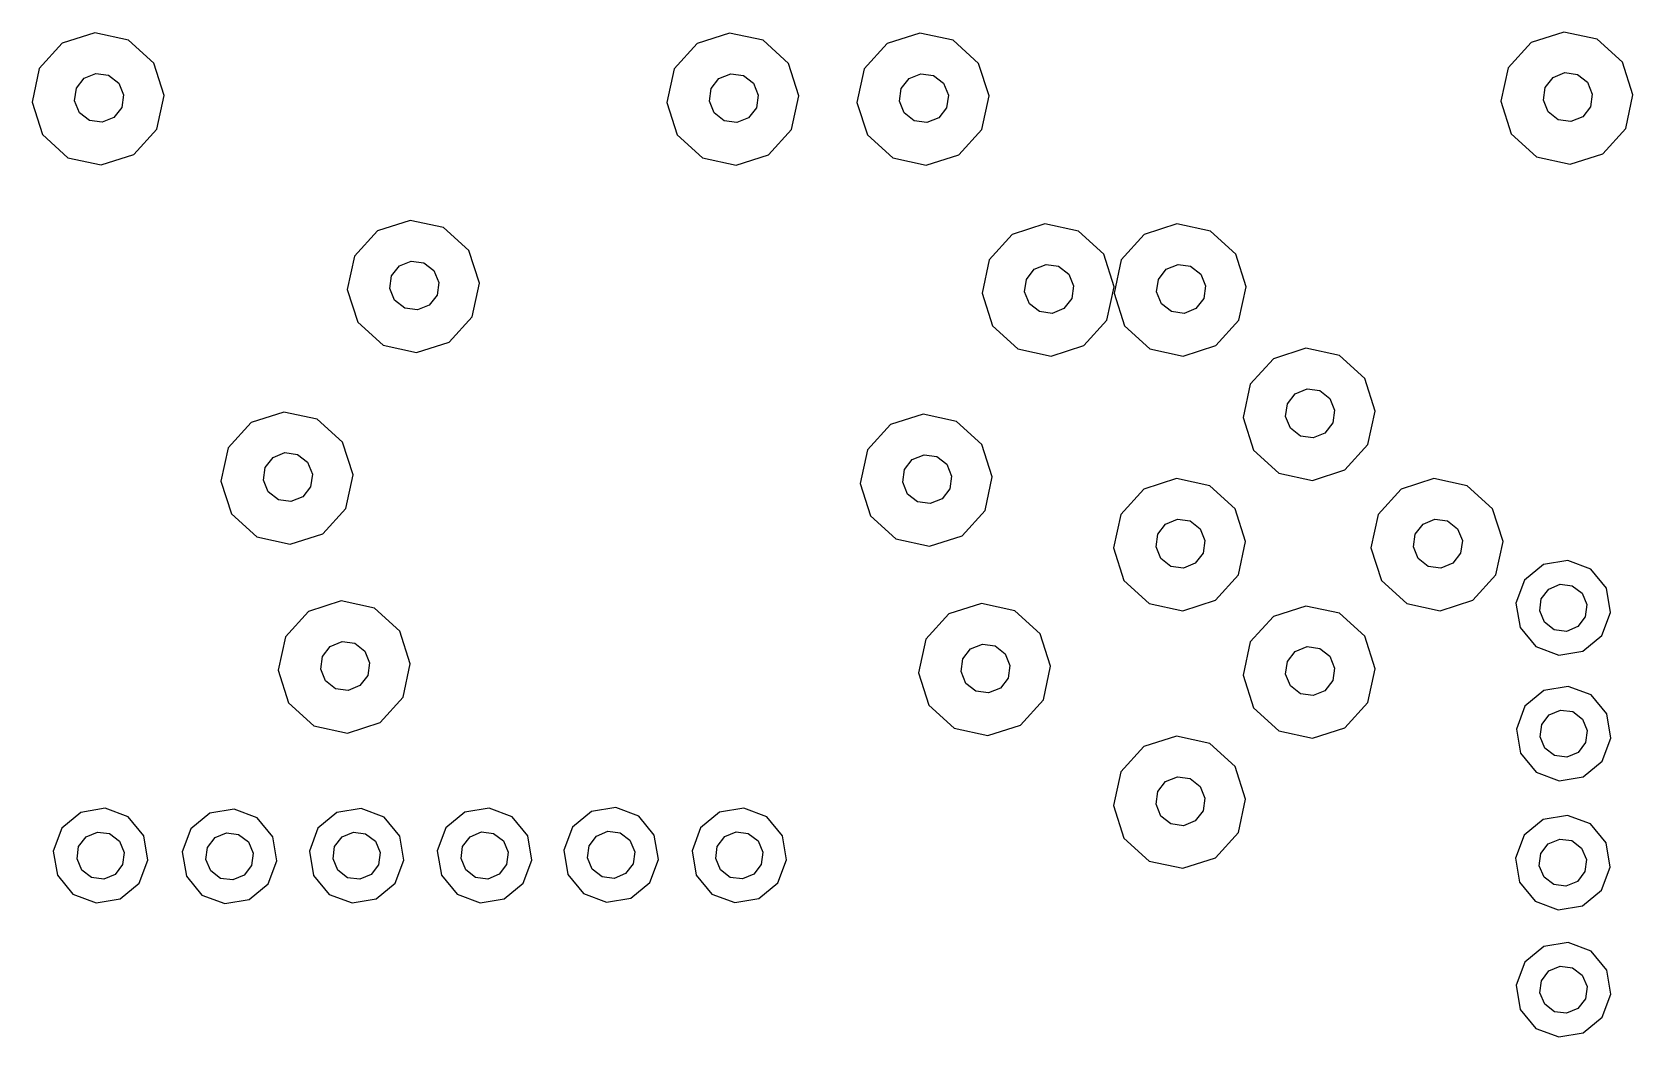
# Model space of a CAD drawing. Extents: x 7 to 220, y 5 to 125.
# Drawn here: x 156.79 to 188.66, y 26.57 to 46.57 of the extents above; entities that cross this region are included whole.
import ezdxf

# ---------------------------------------------------------------- set-up
doc = ezdxf.new("R2010")
doc.units = 0
doc.layers.add('ViasTop', color=7, linetype='CONTINUOUS')

msp = doc.modelspace()

# ---------------------------------------------------------------- linework, layer by layer
at = {"layer": 'ViasTop', "color": 1}
for p, q in [((158.043848, 46.556209), (157.39483, 46.348189)), ((158.709924, 46.411851), (158.043848, 46.556209)), ((170.680848, 46.550509), (170.03183, 46.342489)), ((171.346924, 46.406151), (170.680848, 46.550509)), ((174.465848, 46.550509), (173.81683, 46.342489)), ((175.131924, 46.406151), (174.465848, 46.550509)), ((187.285848, 46.571509), (186.63683, 46.363489)), ((187.951924, 46.427151), (187.285848, 46.571509)), ((157.39483, 46.348189), (156.936774, 45.843529)), ((159.214584, 45.953795), (158.709924, 46.411851)), ((170.03183, 46.342489), (169.573774, 45.837829)), ((171.851584, 45.948095), (171.346924, 46.406151)), ((173.81683, 46.342489), (173.358774, 45.837829)), ((175.636584, 45.948095), (175.131924, 46.406151)), ((186.63683, 46.363489), (186.178774, 45.858829)), ((188.456584, 45.969095), (187.951924, 46.427151)), ((159.422604, 45.304777), (159.214584, 45.953795)), ((172.059604, 45.299077), (171.851584, 45.948095)), ((175.844604, 45.299077), (175.636584, 45.948095)), ((188.664604, 45.320077), (188.456584, 45.969095)), ((156.936774, 45.843529), (156.792416, 45.177453)), ((157.674692, 45.452077), (157.830713, 45.652275)), ((157.830713, 45.652275), (158.06593, 45.747645)), ((158.06593, 45.747645), (158.317317, 45.712625)), ((158.317317, 45.712625), (158.517515, 45.556605)), ((169.573774, 45.837829), (169.429416, 45.171753)), ((170.311692, 45.446377), (170.467713, 45.646575)), ((170.467713, 45.646575), (170.70293, 45.741945)), ((170.70293, 45.741945), (170.954317, 45.706925)), ((170.954317, 45.706925), (171.154515, 45.550905)), ((173.358774, 45.837829), (173.214416, 45.171753)), ((174.096692, 45.446377), (174.252713, 45.646575)), ((174.252713, 45.646575), (174.48793, 45.741945)), ((174.48793, 45.741945), (174.739317, 45.706925)), ((174.739317, 45.706925), (174.939515, 45.550905)), ((186.178774, 45.858829), (186.034416, 45.192753)), ((186.916692, 45.467377), (187.072713, 45.667575)), ((187.072713, 45.667575), (187.30793, 45.762945)), ((187.30793, 45.762945), (187.559317, 45.727925)), ((187.559317, 45.727925), (187.759515, 45.571905)), ((157.639672, 45.20069), (157.674692, 45.452077)), ((158.517515, 45.556605), (158.612885, 45.321388)), ((158.612885, 45.321388), (158.577865, 45.070001)), ((159.278246, 44.638701), (159.422604, 45.304777)), ((170.276672, 45.19499), (170.311692, 45.446377)), ((171.154515, 45.550905), (171.249885, 45.315688)), ((171.249885, 45.315688), (171.214865, 45.064301)), ((171.915246, 44.633001), (172.059604, 45.299077)), ((174.061672, 45.19499), (174.096692, 45.446377)), ((174.939515, 45.550905), (175.034885, 45.315688)), ((175.034885, 45.315688), (174.999865, 45.064301)), ((175.700246, 44.633001), (175.844604, 45.299077)), ((186.881672, 45.21599), (186.916692, 45.467377)), ((187.759515, 45.571905), (187.854885, 45.336688)), ((187.854885, 45.336688), (187.819865, 45.085301)), ((188.520246, 44.654001), (188.664604, 45.320077)), ((156.792416, 45.177453), (157.000436, 44.528435)), ((157.735042, 44.965473), (157.639672, 45.20069)), ((157.935241, 44.809452), (157.735042, 44.965473)), ((158.577865, 45.070001), (158.421845, 44.869802)), ((169.429416, 45.171753), (169.637436, 44.522735)), ((170.372042, 44.959773), (170.276672, 45.19499)), ((170.572241, 44.803752), (170.372042, 44.959773)), ((171.214865, 45.064301), (171.058845, 44.864102)), ((173.214416, 45.171753), (173.422436, 44.522735)), ((174.157042, 44.959773), (174.061672, 45.19499)), ((174.357241, 44.803752), (174.157042, 44.959773)), ((174.999865, 45.064301), (174.843845, 44.864102)), ((186.034416, 45.192753), (186.242436, 44.543735)), ((186.977042, 44.980773), (186.881672, 45.21599)), ((187.177241, 44.824752), (186.977042, 44.980773)), ((187.819865, 45.085301), (187.663845, 44.885102)), ((158.186628, 44.774432), (157.935241, 44.809452)), ((158.421845, 44.869802), (158.186628, 44.774432)), ((158.82019, 44.134041), (159.278246, 44.638701)), ((170.823628, 44.768732), (170.572241, 44.803752)), ((171.058845, 44.864102), (170.823628, 44.768732)), ((171.45719, 44.128341), (171.915246, 44.633001)), ((174.608628, 44.768732), (174.357241, 44.803752)), ((174.843845, 44.864102), (174.608628, 44.768732)), ((175.24219, 44.128341), (175.700246, 44.633001)), ((187.428628, 44.789732), (187.177241, 44.824752)), ((187.663845, 44.885102), (187.428628, 44.789732)), ((188.06219, 44.149341), (188.520246, 44.654001)), ((157.000436, 44.528435), (157.505096, 44.070379)), ((169.637436, 44.522735), (170.142096, 44.064679)), ((173.422436, 44.522735), (173.927096, 44.064679)), ((186.242436, 44.543735), (186.747096, 44.085679)), ((157.505096, 44.070379), (158.171172, 43.926021)), ((158.171172, 43.926021), (158.82019, 44.134041)), ((170.142096, 44.064679), (170.808172, 43.920321)), ((170.808172, 43.920321), (171.45719, 44.128341)), ((173.927096, 44.064679), (174.593172, 43.920321)), ((174.593172, 43.920321), (175.24219, 44.128341)), ((186.747096, 44.085679), (187.413172, 43.941321)), ((187.413172, 43.941321), (188.06219, 44.149341)), ((164.320848, 42.822209), (163.67183, 42.614189)), ((164.986924, 42.677851), (164.320848, 42.822209)), ((176.956848, 42.752409), (176.30783, 42.544389)), ((177.622924, 42.608051), (176.956848, 42.752409)), ((179.584848, 42.752409), (178.93583, 42.544389)), ((180.250924, 42.608051), (179.584848, 42.752409)), ((163.67183, 42.614189), (163.213774, 42.109529)), ((165.491584, 42.219795), (164.986924, 42.677851)), ((176.30783, 42.544389), (175.849774, 42.039729)), ((178.127584, 42.149995), (177.622924, 42.608051)), ((178.93583, 42.544389), (178.477774, 42.039729)), ((180.755584, 42.149995), (180.250924, 42.608051)), ((163.213774, 42.109529), (163.069416, 41.443453)), ((165.699604, 41.570777), (165.491584, 42.219795)), ((178.335604, 41.500977), (178.127584, 42.149995)), ((180.963604, 41.500977), (180.755584, 42.149995)), ((163.951692, 41.718077), (164.107713, 41.918275)), ((164.107713, 41.918275), (164.34293, 42.013645)), ((164.34293, 42.013645), (164.594317, 41.978625)), ((164.594317, 41.978625), (164.794515, 41.822605)), ((164.794515, 41.822605), (164.889885, 41.587388)), ((175.849774, 42.039729), (175.705416, 41.373653)), ((176.587692, 41.648277), (176.743713, 41.848475)), ((176.743713, 41.848475), (176.97893, 41.943845)), ((176.97893, 41.943845), (177.230317, 41.908825)), ((177.230317, 41.908825), (177.430515, 41.752805)), ((177.430515, 41.752805), (177.525885, 41.517588)), ((178.477774, 42.039729), (178.333416, 41.373653)), ((179.215692, 41.648277), (179.371713, 41.848475)), ((179.371713, 41.848475), (179.60693, 41.943845)), ((179.60693, 41.943845), (179.858317, 41.908825)), ((179.858317, 41.908825), (180.058515, 41.752805)), ((180.058515, 41.752805), (180.153885, 41.517588)), ((163.069416, 41.443453), (163.277436, 40.794435)), ((163.916672, 41.46669), (163.951692, 41.718077)), ((164.012042, 41.231473), (163.916672, 41.46669)), ((164.889885, 41.587388), (164.854865, 41.336001)), ((165.555246, 40.904701), (165.699604, 41.570777)), ((176.552672, 41.39689), (176.587692, 41.648277)), ((177.525885, 41.517588), (177.490865, 41.266201)), ((178.191246, 40.834901), (178.335604, 41.500977)), ((179.180672, 41.39689), (179.215692, 41.648277)), ((180.153885, 41.517588), (180.118865, 41.266201)), ((180.819246, 40.834901), (180.963604, 41.500977)), ((164.212241, 41.075452), (164.012042, 41.231473)), ((164.698845, 41.135802), (164.463628, 41.040432)), ((164.854865, 41.336001), (164.698845, 41.135802)), ((175.705416, 41.373653), (175.913436, 40.724635)), ((176.648042, 41.161673), (176.552672, 41.39689)), ((176.848241, 41.005652), (176.648042, 41.161673)), ((177.490865, 41.266201), (177.334845, 41.066002)), ((178.333416, 41.373653), (178.541436, 40.724635)), ((179.276042, 41.161673), (179.180672, 41.39689)), ((179.476241, 41.005652), (179.276042, 41.161673)), ((180.118865, 41.266201), (179.962845, 41.066002)), ((164.463628, 41.040432), (164.212241, 41.075452)), ((165.09719, 40.400041), (165.555246, 40.904701)), ((177.099628, 40.970632), (176.848241, 41.005652)), ((177.334845, 41.066002), (177.099628, 40.970632)), ((177.73319, 40.330241), (178.191246, 40.834901)), ((179.727628, 40.970632), (179.476241, 41.005652)), ((179.962845, 41.066002), (179.727628, 40.970632)), ((180.36119, 40.330241), (180.819246, 40.834901)), ((163.277436, 40.794435), (163.782096, 40.336379)), ((175.913436, 40.724635), (176.418096, 40.266579)), ((178.541436, 40.724635), (179.046096, 40.266579)), ((163.782096, 40.336379), (164.448172, 40.192021)), ((164.448172, 40.192021), (165.09719, 40.400041)), ((176.418096, 40.266579), (177.084172, 40.122221)), ((177.084172, 40.122221), (177.73319, 40.330241)), ((179.046096, 40.266579), (179.712172, 40.122221)), ((179.712172, 40.122221), (180.36119, 40.330241)), ((182.153848, 40.276409), (181.50483, 40.068389)), ((182.819924, 40.132051), (182.153848, 40.276409)), ((181.50483, 40.068389), (181.046774, 39.563729)), ((183.324584, 39.673995), (182.819924, 40.132051)), ((181.046774, 39.563729), (180.902416, 38.897653)), ((183.532604, 39.024977), (183.324584, 39.673995)), ((181.784692, 39.172277), (181.940713, 39.372475)), ((181.940713, 39.372475), (182.17593, 39.467845)), ((182.17593, 39.467845), (182.427317, 39.432825)), ((182.427317, 39.432825), (182.627515, 39.276805)), ((182.627515, 39.276805), (182.722885, 39.041588)), ((161.804848, 39.007509), (161.15583, 38.799489)), ((162.470924, 38.863151), (161.804848, 39.007509)), ((174.530848, 38.966309), (173.88183, 38.758289)), ((175.196924, 38.821951), (174.530848, 38.966309)), ((180.902416, 38.897653), (181.110436, 38.248635)), ((181.749672, 38.92089), (181.784692, 39.172277)), ((181.845042, 38.685673), (181.749672, 38.92089)), ((182.722885, 39.041588), (182.687865, 38.790201)), ((183.388246, 38.358901), (183.532604, 39.024977)), ((161.15583, 38.799489), (160.697774, 38.294829)), ((162.975584, 38.405095), (162.470924, 38.863151)), ((173.88183, 38.758289), (173.423774, 38.253629)), ((175.701584, 38.363895), (175.196924, 38.821951)), ((182.045241, 38.529652), (181.845042, 38.685673)), ((182.531845, 38.590002), (182.296628, 38.494632)), ((182.687865, 38.790201), (182.531845, 38.590002)), ((160.697774, 38.294829), (160.553416, 37.628753)), ((163.183604, 37.756077), (162.975584, 38.405095)), ((173.423774, 38.253629), (173.279416, 37.587553)), ((175.909604, 37.714877), (175.701584, 38.363895)), ((181.110436, 38.248635), (181.615096, 37.790579)), ((182.296628, 38.494632), (182.045241, 38.529652)), ((182.93019, 37.854241), (183.388246, 38.358901)), ((161.435692, 37.903377), (161.591713, 38.103575)), ((161.591713, 38.103575), (161.82693, 38.198945)), ((161.82693, 38.198945), (162.078317, 38.163925)), ((162.078317, 38.163925), (162.278515, 38.007905)), ((162.278515, 38.007905), (162.373885, 37.772688)), ((174.161692, 37.862177), (174.317713, 38.062375)), ((174.317713, 38.062375), (174.55293, 38.157745)), ((174.55293, 38.157745), (174.804317, 38.122725)), ((174.804317, 38.122725), (175.004515, 37.966705)), ((175.004515, 37.966705), (175.099885, 37.731488)), ((160.553416, 37.628753), (160.761436, 36.979735)), ((161.400672, 37.65199), (161.435692, 37.903377)), ((161.496042, 37.416773), (161.400672, 37.65199)), ((162.373885, 37.772688), (162.338865, 37.521301)), ((163.039246, 37.090001), (163.183604, 37.756077)), ((174.126672, 37.61079), (174.161692, 37.862177)), ((174.222042, 37.375573), (174.126672, 37.61079)), ((175.099885, 37.731488), (175.064865, 37.480101)), ((175.765246, 37.048801), (175.909604, 37.714877)), ((179.573848, 37.682509), (178.92483, 37.474489)), ((180.239924, 37.538151), (179.573848, 37.682509)), ((181.615096, 37.790579), (182.281172, 37.646221)), ((182.281172, 37.646221), (182.93019, 37.854241)), ((184.698848, 37.682509), (184.04983, 37.474489)), ((185.364924, 37.538151), (184.698848, 37.682509)), ((161.696241, 37.260752), (161.496042, 37.416773)), ((162.182845, 37.321102), (161.947628, 37.225732)), ((162.338865, 37.521301), (162.182845, 37.321102)), ((173.279416, 37.587553), (173.487436, 36.938535)), ((174.422241, 37.219552), (174.222042, 37.375573)), ((175.064865, 37.480101), (174.908845, 37.279902)), ((178.92483, 37.474489), (178.466774, 36.969829)), ((180.744584, 37.080095), (180.239924, 37.538151)), ((184.04983, 37.474489), (183.591774, 36.969829)), ((185.869584, 37.080095), (185.364924, 37.538151)), ((160.761436, 36.979735), (161.266096, 36.521679)), ((161.947628, 37.225732), (161.696241, 37.260752)), ((162.58119, 36.585341), (163.039246, 37.090001)), ((174.673628, 37.184532), (174.422241, 37.219552)), ((174.908845, 37.279902), (174.673628, 37.184532)), ((175.30719, 36.544141), (175.765246, 37.048801)), ((180.952604, 36.431077), (180.744584, 37.080095)), ((186.077604, 36.431077), (185.869584, 37.080095)), ((173.487436, 36.938535), (173.992096, 36.480479)), ((178.466774, 36.969829), (178.322416, 36.303753)), ((179.204692, 36.578377), (179.360713, 36.778575)), ((179.360713, 36.778575), (179.59593, 36.873945)), ((179.59593, 36.873945), (179.847317, 36.838925)), ((179.847317, 36.838925), (180.047515, 36.682905)), ((180.047515, 36.682905), (180.142885, 36.447688)), ((183.591774, 36.969829), (183.447416, 36.303753)), ((184.329692, 36.578377), (184.485713, 36.778575)), ((184.485713, 36.778575), (184.72093, 36.873945)), ((184.72093, 36.873945), (184.972317, 36.838925)), ((184.972317, 36.838925), (185.172515, 36.682905)), ((185.172515, 36.682905), (185.267885, 36.447688)), ((161.266096, 36.521679), (161.932172, 36.377321)), ((161.932172, 36.377321), (162.58119, 36.585341)), ((173.992096, 36.480479), (174.658172, 36.336121)), ((174.658172, 36.336121), (175.30719, 36.544141)), ((179.169672, 36.32699), (179.204692, 36.578377)), ((180.142885, 36.447688), (180.107865, 36.196301)), ((180.808246, 35.765001), (180.952604, 36.431077)), ((184.294672, 36.32699), (184.329692, 36.578377)), ((185.267885, 36.447688), (185.232865, 36.196301)), ((185.933246, 35.765001), (186.077604, 36.431077)), ((178.322416, 36.303753), (178.530436, 35.654735)), ((179.265042, 36.091773), (179.169672, 36.32699)), ((179.465241, 35.935752), (179.265042, 36.091773)), ((180.107865, 36.196301), (179.951845, 35.996102)), ((183.447416, 36.303753), (183.655436, 35.654735)), ((184.390042, 36.091773), (184.294672, 36.32699)), ((184.590241, 35.935752), (184.390042, 36.091773)), ((185.232865, 36.196301), (185.076845, 35.996102)), ((187.366445, 36.050969), (186.883982, 35.970129)), ((187.824692, 35.87975), (187.366445, 36.050969)), ((179.716628, 35.900732), (179.465241, 35.935752)), ((179.951845, 35.996102), (179.716628, 35.900732)), ((180.35019, 35.260341), (180.808246, 35.765001)), ((184.841628, 35.900732), (184.590241, 35.935752)), ((185.076845, 35.996102), (184.841628, 35.900732)), ((185.47519, 35.260341), (185.933246, 35.765001)), ((186.883982, 35.970129), (186.506578, 35.658885)), ((188.135936, 35.502346), (187.824692, 35.87975)), ((178.530436, 35.654735), (179.035096, 35.196679)), ((183.655436, 35.654735), (184.160096, 35.196679)), ((186.506578, 35.658885), (186.335358, 35.200638)), ((186.838736, 35.290203), (186.987299, 35.484758)), ((186.987299, 35.484758), (187.213236, 35.578968)), ((187.213236, 35.578968), (187.456007, 35.547588)), ((187.456007, 35.547588), (187.650562, 35.399025)), ((187.650562, 35.399025), (187.744772, 35.173088)), ((188.216776, 35.019882), (188.135936, 35.502346)), ((162.943848, 35.247409), (162.29483, 35.039389)), ((163.609924, 35.103051), (162.943848, 35.247409)), ((164.114584, 34.644995), (163.609924, 35.103051)), ((175.691848, 35.197309), (175.04283, 34.989289)), ((176.357924, 35.052951), (175.691848, 35.197309)), ((179.035096, 35.196679), (179.701172, 35.052321)), ((179.701172, 35.052321), (180.35019, 35.260341)), ((182.153848, 35.146509), (181.50483, 34.938489)), ((182.819924, 35.002151), (182.153848, 35.146509)), ((184.160096, 35.196679), (184.826172, 35.052321)), ((184.826172, 35.052321), (185.47519, 35.260341)), ((186.335358, 35.200638), (186.416198, 34.718175)), ((186.807356, 35.047431), (186.838736, 35.290203)), ((187.744772, 35.173088), (187.713392, 34.930316)), ((162.29483, 35.039389), (161.836774, 34.534729)), ((175.04283, 34.989289), (174.584774, 34.484629)), ((176.862584, 34.594895), (176.357924, 35.052951)), ((181.50483, 34.938489), (181.046774, 34.433829)), ((183.324584, 34.544095), (182.819924, 35.002151)), ((186.901566, 34.821495), (186.807356, 35.047431)), ((187.096121, 34.672931), (186.901566, 34.821495)), ((187.713392, 34.930316), (187.564829, 34.735761)), ((188.045557, 34.561635), (188.216776, 35.019882)), ((161.836774, 34.534729), (161.692416, 33.868653)), ((162.730713, 34.343475), (162.96593, 34.438845)), ((162.96593, 34.438845), (163.217317, 34.403825)), ((164.322604, 33.995977), (164.114584, 34.644995)), ((174.584774, 34.484629), (174.440416, 33.818553)), ((177.070604, 33.945877), (176.862584, 34.594895)), ((181.046774, 34.433829), (180.902416, 33.767753)), ((183.532604, 33.895077), (183.324584, 34.544095)), ((186.416198, 34.718175), (186.727442, 34.340771)), ((187.338892, 34.641551), (187.096121, 34.672931)), ((187.564829, 34.735761), (187.338892, 34.641551)), ((187.668153, 34.250391), (188.045557, 34.561635)), ((162.539672, 33.89189), (162.574692, 34.143277)), ((162.574692, 34.143277), (162.730713, 34.343475)), ((163.217317, 34.403825), (163.417515, 34.247805)), ((163.417515, 34.247805), (163.512885, 34.012588)), ((175.322692, 34.093177), (175.478713, 34.293375)), ((175.478713, 34.293375), (175.71393, 34.388745)), ((175.71393, 34.388745), (175.965317, 34.353725)), ((175.965317, 34.353725), (176.165515, 34.197705)), ((176.165515, 34.197705), (176.260885, 33.962488)), ((181.784692, 34.042377), (181.940713, 34.242575)), ((181.940713, 34.242575), (182.17593, 34.337945)), ((182.17593, 34.337945), (182.427317, 34.302925)), ((182.427317, 34.302925), (182.627515, 34.146905)), ((182.627515, 34.146905), (182.722885, 33.911688)), ((186.727442, 34.340771), (187.185689, 34.169551)), ((187.185689, 34.169551), (187.668153, 34.250391)), ((161.692416, 33.868653), (161.900436, 33.219635)), ((162.635042, 33.656673), (162.539672, 33.89189)), ((163.512885, 34.012588), (163.477865, 33.761201)), ((164.178246, 33.329901), (164.322604, 33.995977)), ((174.440416, 33.818553), (174.648436, 33.169535)), ((175.287672, 33.84179), (175.322692, 34.093177)), ((175.383042, 33.606573), (175.287672, 33.84179)), ((176.260885, 33.962488), (176.225865, 33.711101)), ((176.926246, 33.279801), (177.070604, 33.945877)), ((181.749672, 33.79099), (181.784692, 34.042377)), ((181.845042, 33.555773), (181.749672, 33.79099)), ((182.722885, 33.911688), (182.687865, 33.660301)), ((183.388246, 33.229001), (183.532604, 33.895077)), ((162.835241, 33.500652), (162.635042, 33.656673)), ((163.086628, 33.465632), (162.835241, 33.500652)), ((163.321845, 33.561002), (163.086628, 33.465632)), ((163.477865, 33.761201), (163.321845, 33.561002)), ((175.583241, 33.450552), (175.383042, 33.606573)), ((176.069845, 33.510902), (175.834628, 33.415532)), ((176.225865, 33.711101), (176.069845, 33.510902)), ((180.902416, 33.767753), (181.110436, 33.118735)), ((182.045241, 33.399752), (181.845042, 33.555773)), ((182.687865, 33.660301), (182.531845, 33.460102)), ((186.891982, 33.466229), (186.514578, 33.154985)), ((187.374445, 33.547069), (186.891982, 33.466229)), ((187.832692, 33.37585), (187.374445, 33.547069)), ((161.900436, 33.219635), (162.405096, 32.761579)), ((163.72019, 32.825241), (164.178246, 33.329901)), ((174.648436, 33.169535), (175.153096, 32.711479)), ((175.834628, 33.415532), (175.583241, 33.450552)), ((176.46819, 32.775141), (176.926246, 33.279801)), ((182.296628, 33.364732), (182.045241, 33.399752)), ((182.531845, 33.460102), (182.296628, 33.364732)), ((182.93019, 32.724341), (183.388246, 33.229001)), ((186.514578, 33.154985), (186.343358, 32.696738)), ((188.143936, 32.998446), (187.832692, 33.37585)), ((181.110436, 33.118735), (181.615096, 32.660679)), ((186.846736, 32.786303), (186.995299, 32.980858)), ((186.995299, 32.980858), (187.221236, 33.075068)), ((187.221236, 33.075068), (187.464007, 33.043688)), ((187.464007, 33.043688), (187.658562, 32.895125)), ((187.658562, 32.895125), (187.752772, 32.669188)), ((188.224776, 32.515982), (188.143936, 32.998446)), ((162.405096, 32.761579), (163.071172, 32.617221)), ((163.071172, 32.617221), (163.72019, 32.825241)), ((175.153096, 32.711479), (175.819172, 32.567121)), ((175.819172, 32.567121), (176.46819, 32.775141)), ((179.573848, 32.555609), (178.92483, 32.347589)), ((180.239924, 32.411251), (179.573848, 32.555609)), ((181.615096, 32.660679), (182.281172, 32.516321)), ((182.281172, 32.516321), (182.93019, 32.724341)), ((186.343358, 32.696738), (186.424198, 32.214275)), ((186.815356, 32.543531), (186.846736, 32.786303)), ((186.909566, 32.317595), (186.815356, 32.543531)), ((187.752772, 32.669188), (187.721392, 32.426416)), ((188.053557, 32.057735), (188.224776, 32.515982)), ((178.92483, 32.347589), (178.466774, 31.842929)), ((180.744584, 31.953195), (180.239924, 32.411251)), ((186.424198, 32.214275), (186.735442, 31.836871)), ((187.104121, 32.169031), (186.909566, 32.317595)), ((187.572829, 32.231861), (187.346892, 32.137651)), ((187.721392, 32.426416), (187.572829, 32.231861)), ((180.952604, 31.304177), (180.744584, 31.953195)), ((187.346892, 32.137651), (187.104121, 32.169031)), ((187.676153, 31.746491), (188.053557, 32.057735)), ((178.466774, 31.842929), (178.322416, 31.176853)), ((179.204692, 31.451477), (179.360713, 31.651675)), ((179.360713, 31.651675), (179.59593, 31.747045)), ((179.59593, 31.747045), (179.847317, 31.712025)), ((179.847317, 31.712025), (180.047515, 31.556005)), ((180.047515, 31.556005), (180.142885, 31.320788)), ((186.735442, 31.836871), (187.193689, 31.665651)), ((187.193689, 31.665651), (187.676153, 31.746491)), ((179.169672, 31.20009), (179.204692, 31.451477)), ((180.142885, 31.320788), (180.107865, 31.069401)), ((180.808246, 30.638101), (180.952604, 31.304177)), ((157.764554, 31.038336), (157.38715, 30.727092)), ((158.247018, 31.119176), (157.764554, 31.038336)), ((158.705265, 30.947957), (158.247018, 31.119176)), ((159.016509, 30.570553), (158.705265, 30.947957)), ((160.332554, 31.022236), (159.95515, 30.710992)), ((160.815018, 31.103076), (160.332554, 31.022236)), ((161.273265, 30.931857), (160.815018, 31.103076)), ((161.584509, 30.554453), (161.273265, 30.931857)), ((162.862554, 31.036036), (162.48515, 30.724792)), ((163.345018, 31.116876), (162.862554, 31.036036)), ((163.803265, 30.945657), (163.345018, 31.116876)), ((164.114509, 30.568253), (163.803265, 30.945657)), ((165.409554, 31.040436), (165.03215, 30.729192)), ((165.892018, 31.121276), (165.409554, 31.040436)), ((166.350265, 30.950057), (165.892018, 31.121276)), ((166.661509, 30.572653), (166.350265, 30.950057)), ((167.929554, 31.053536), (167.55215, 30.742292)), ((168.412018, 31.134376), (167.929554, 31.053536)), ((168.870265, 30.963157), (168.412018, 31.134376)), ((169.181509, 30.585753), (168.870265, 30.963157)), ((170.480554, 31.042036), (170.10315, 30.730792)), ((170.963018, 31.122876), (170.480554, 31.042036)), ((171.421265, 30.951657), (170.963018, 31.122876)), ((171.732509, 30.574253), (171.421265, 30.951657)), ((178.322416, 31.176853), (178.530436, 30.527835)), ((179.265042, 30.964873), (179.169672, 31.20009)), ((179.465241, 30.808852), (179.265042, 30.964873)), ((180.107865, 31.069401), (179.951845, 30.869202)), ((187.358445, 30.979569), (186.875982, 30.898729)), ((187.816692, 30.80835), (187.358445, 30.979569)), ((157.38715, 30.727092), (157.215931, 30.268845)), ((157.867875, 30.552962), (158.093812, 30.647172)), ((158.093812, 30.647172), (158.336584, 30.615792)), ((158.336584, 30.615792), (158.531139, 30.467229)), ((159.95515, 30.710992), (159.783931, 30.252745)), ((160.435875, 30.536862), (160.661812, 30.631072)), ((160.661812, 30.631072), (160.904584, 30.599692)), ((160.904584, 30.599692), (161.099139, 30.451129)), ((162.48515, 30.724792), (162.313931, 30.266545)), ((162.965875, 30.550662), (163.191812, 30.644872)), ((163.191812, 30.644872), (163.434584, 30.613492)), ((163.434584, 30.613492), (163.629139, 30.464929)), ((165.03215, 30.729192), (164.860931, 30.270945)), ((165.512875, 30.555062), (165.738812, 30.649272)), ((165.738812, 30.649272), (165.981584, 30.617892)), ((165.981584, 30.617892), (166.176139, 30.469329)), ((167.55215, 30.742292), (167.380931, 30.284045)), ((168.032875, 30.568162), (168.258812, 30.662372)), ((168.258812, 30.662372), (168.501584, 30.630992)), ((168.501584, 30.630992), (168.696139, 30.482429)), ((170.10315, 30.730792), (169.931931, 30.272545)), ((170.583875, 30.556662), (170.809812, 30.650872)), ((170.809812, 30.650872), (171.052584, 30.619492)), ((171.052584, 30.619492), (171.247139, 30.470929)), ((179.716628, 30.773832), (179.465241, 30.808852)), ((179.951845, 30.869202), (179.716628, 30.773832)), ((180.35019, 30.133441), (180.808246, 30.638101)), ((186.875982, 30.898729), (186.498578, 30.587485)), ((188.127936, 30.430946), (187.816692, 30.80835)), ((157.687932, 30.115636), (157.719312, 30.358407)), ((157.719312, 30.358407), (157.867875, 30.552962)), ((158.531139, 30.467229), (158.625349, 30.241292)), ((159.097349, 30.088089), (159.016509, 30.570553)), ((160.255932, 30.099536), (160.287312, 30.342307)), ((160.287312, 30.342307), (160.435875, 30.536862)), ((161.099139, 30.451129), (161.193349, 30.225192)), ((161.665349, 30.071989), (161.584509, 30.554453)), ((162.785932, 30.113336), (162.817312, 30.356107)), ((162.817312, 30.356107), (162.965875, 30.550662)), ((163.629139, 30.464929), (163.723349, 30.238992)), ((164.195349, 30.085789), (164.114509, 30.568253)), ((165.332932, 30.117736), (165.364312, 30.360507)), ((165.364312, 30.360507), (165.512875, 30.555062)), ((166.176139, 30.469329), (166.270349, 30.243392)), ((166.742349, 30.090189), (166.661509, 30.572653)), ((167.380931, 30.284045), (167.461771, 29.801582)), ((167.852932, 30.130836), (167.884312, 30.373607)), ((167.884312, 30.373607), (168.032875, 30.568162)), ((168.696139, 30.482429), (168.790349, 30.256492)), ((169.262349, 30.103289), (169.181509, 30.585753)), ((170.403932, 30.119336), (170.435312, 30.362107)), ((170.435312, 30.362107), (170.583875, 30.556662)), ((171.247139, 30.470929), (171.341349, 30.244992)), ((171.813349, 30.091789), (171.732509, 30.574253)), ((178.530436, 30.527835), (179.035096, 30.069779)), ((186.498578, 30.587485), (186.327358, 30.129238)), ((186.830736, 30.218803), (186.979299, 30.413358)), ((186.979299, 30.413358), (187.205236, 30.507568)), ((187.205236, 30.507568), (187.448007, 30.476188)), ((187.448007, 30.476188), (187.642562, 30.327625)), ((187.642562, 30.327625), (187.736772, 30.101688)), ((188.208776, 29.948482), (188.127936, 30.430946)), ((157.215931, 30.268845), (157.296771, 29.786382)), ((157.782142, 29.889699), (157.687932, 30.115636)), ((158.593969, 29.998521), (158.445405, 29.803966)), ((158.625349, 30.241292), (158.593969, 29.998521)), ((158.926129, 29.629842), (159.097349, 30.088089)), ((159.783931, 30.252745), (159.864771, 29.770282)), ((160.350142, 29.873599), (160.255932, 30.099536)), ((161.161969, 29.982421), (161.013405, 29.787866)), ((161.193349, 30.225192), (161.161969, 29.982421)), ((161.494129, 29.613742), (161.665349, 30.071989)), ((162.313931, 30.266545), (162.394771, 29.784082)), ((162.880142, 29.887399), (162.785932, 30.113336)), ((163.691969, 29.996221), (163.543405, 29.801666)), ((163.723349, 30.238992), (163.691969, 29.996221)), ((164.024129, 29.627542), (164.195349, 30.085789)), ((164.860931, 30.270945), (164.941771, 29.788482)), ((165.427142, 29.891799), (165.332932, 30.117736)), ((166.238969, 30.000621), (166.090405, 29.806066)), ((166.270349, 30.243392), (166.238969, 30.000621)), ((166.571129, 29.631942), (166.742349, 30.090189)), ((167.947142, 29.904899), (167.852932, 30.130836)), ((168.758969, 30.013721), (168.610405, 29.819166)), ((168.790349, 30.256492), (168.758969, 30.013721)), ((169.091129, 29.645042), (169.262349, 30.103289)), ((169.931931, 30.272545), (170.012771, 29.790082)), ((170.498142, 29.893399), (170.403932, 30.119336)), ((171.309969, 30.002221), (171.161405, 29.807666)), ((171.341349, 30.244992), (171.309969, 30.002221)), ((171.642129, 29.633542), (171.813349, 30.091789)), ((179.035096, 30.069779), (179.701172, 29.925421)), ((179.701172, 29.925421), (180.35019, 30.133441)), ((186.327358, 30.129238), (186.408198, 29.646775)), ((186.799356, 29.976031), (186.830736, 30.218803)), ((186.893566, 29.750095), (186.799356, 29.976031)), ((187.736772, 30.101688), (187.705392, 29.858916)), ((157.296771, 29.786382), (157.608015, 29.408978)), ((157.976697, 29.741136), (157.782142, 29.889699)), ((158.219469, 29.709756), (157.976697, 29.741136)), ((158.445405, 29.803966), (158.219469, 29.709756)), ((159.864771, 29.770282), (160.176015, 29.392878)), ((160.544697, 29.725036), (160.350142, 29.873599)), ((160.787469, 29.693656), (160.544697, 29.725036)), ((161.013405, 29.787866), (160.787469, 29.693656)), ((162.394771, 29.784082), (162.706015, 29.406678)), ((163.074697, 29.738836), (162.880142, 29.887399)), ((163.317469, 29.707456), (163.074697, 29.738836)), ((163.543405, 29.801666), (163.317469, 29.707456)), ((164.941771, 29.788482), (165.253015, 29.411078)), ((165.621697, 29.743236), (165.427142, 29.891799)), ((165.864469, 29.711856), (165.621697, 29.743236)), ((166.090405, 29.806066), (165.864469, 29.711856)), ((167.461771, 29.801582), (167.773015, 29.424178)), ((168.141697, 29.756336), (167.947142, 29.904899)), ((168.384469, 29.724956), (168.141697, 29.756336)), ((168.610405, 29.819166), (168.384469, 29.724956)), ((168.713725, 29.333798), (169.091129, 29.645042)), ((170.012771, 29.790082), (170.324015, 29.412678)), ((170.692697, 29.744836), (170.498142, 29.893399)), ((170.935469, 29.713456), (170.692697, 29.744836)), ((171.161405, 29.807666), (170.935469, 29.713456)), ((186.408198, 29.646775), (186.719442, 29.269371)), ((187.088121, 29.601531), (186.893566, 29.750095)), ((187.556829, 29.664361), (187.330892, 29.570151)), ((187.705392, 29.858916), (187.556829, 29.664361)), ((188.037557, 29.490235), (188.208776, 29.948482)), ((157.608015, 29.408978), (158.066262, 29.237758)), ((158.548725, 29.318598), (158.926129, 29.629842)), ((160.176015, 29.392878), (160.634262, 29.221658)), ((161.116725, 29.302498), (161.494129, 29.613742)), ((162.706015, 29.406678), (163.164262, 29.235458)), ((163.646725, 29.316298), (164.024129, 29.627542)), ((165.253015, 29.411078), (165.711262, 29.239858)), ((166.193725, 29.320698), (166.571129, 29.631942)), ((167.773015, 29.424178), (168.231262, 29.252958)), ((168.231262, 29.252958), (168.713725, 29.333798)), ((170.324015, 29.412678), (170.782262, 29.241458)), ((171.264725, 29.322298), (171.642129, 29.633542)), ((187.330892, 29.570151), (187.088121, 29.601531)), ((187.660153, 29.178991), (188.037557, 29.490235)), ((158.066262, 29.237758), (158.548725, 29.318598)), ((160.634262, 29.221658), (161.116725, 29.302498)), ((163.164262, 29.235458), (163.646725, 29.316298)), ((165.711262, 29.239858), (166.193725, 29.320698)), ((170.782262, 29.241458), (171.264725, 29.322298)), ((186.719442, 29.269371), (187.177689, 29.098151)), ((187.177689, 29.098151), (187.660153, 29.178991)), ((186.888982, 28.368529), (186.511578, 28.057285)), ((187.371445, 28.449369), (186.888982, 28.368529)), ((187.829692, 28.27815), (187.371445, 28.449369)), ((186.511578, 28.057285), (186.340358, 27.599038)), ((188.140936, 27.900746), (187.829692, 28.27815)), ((186.843736, 27.688603), (186.992299, 27.883158)), ((186.992299, 27.883158), (187.218236, 27.977368)), ((187.218236, 27.977368), (187.461007, 27.945988)), ((187.461007, 27.945988), (187.655562, 27.797425)), ((187.655562, 27.797425), (187.749772, 27.571488)), ((188.221776, 27.418282), (188.140936, 27.900746)), ((186.340358, 27.599038), (186.421198, 27.116575)), ((186.812356, 27.445831), (186.843736, 27.688603)), ((186.906566, 27.219895), (186.812356, 27.445831)), ((187.749772, 27.571488), (187.718392, 27.328716)), ((188.050557, 26.960035), (188.221776, 27.418282)), ((186.421198, 27.116575), (186.732442, 26.739171)), ((187.101121, 27.071331), (186.906566, 27.219895)), ((187.569829, 27.134161), (187.343892, 27.039951)), ((187.718392, 27.328716), (187.569829, 27.134161)), ((187.343892, 27.039951), (187.101121, 27.071331)), ((187.673153, 26.648791), (188.050557, 26.960035)), ((186.732442, 26.739171), (187.190689, 26.567951)), ((187.190689, 26.567951), (187.673153, 26.648791))]:
    msp.add_line(p, q, dxfattribs=at)

doc.saveas('drawing.dxf')
